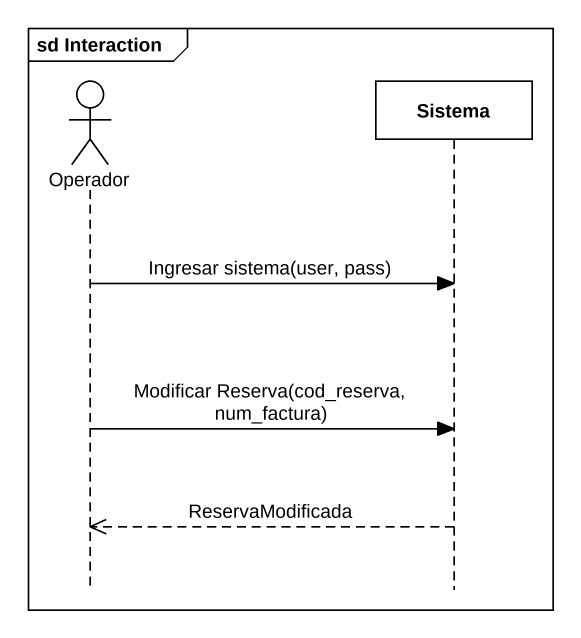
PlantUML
@startuml
mainframe sd Interaction
hide footbox
actor Operador
participant Sistema

Operador -> Sistema : Ingresar sistema(user, pass)
Operador -> Sistema : Modificar Reserva(cod_reserva, num_factura)
Sistema -->> Operador : ReservaModificada
@enduml
